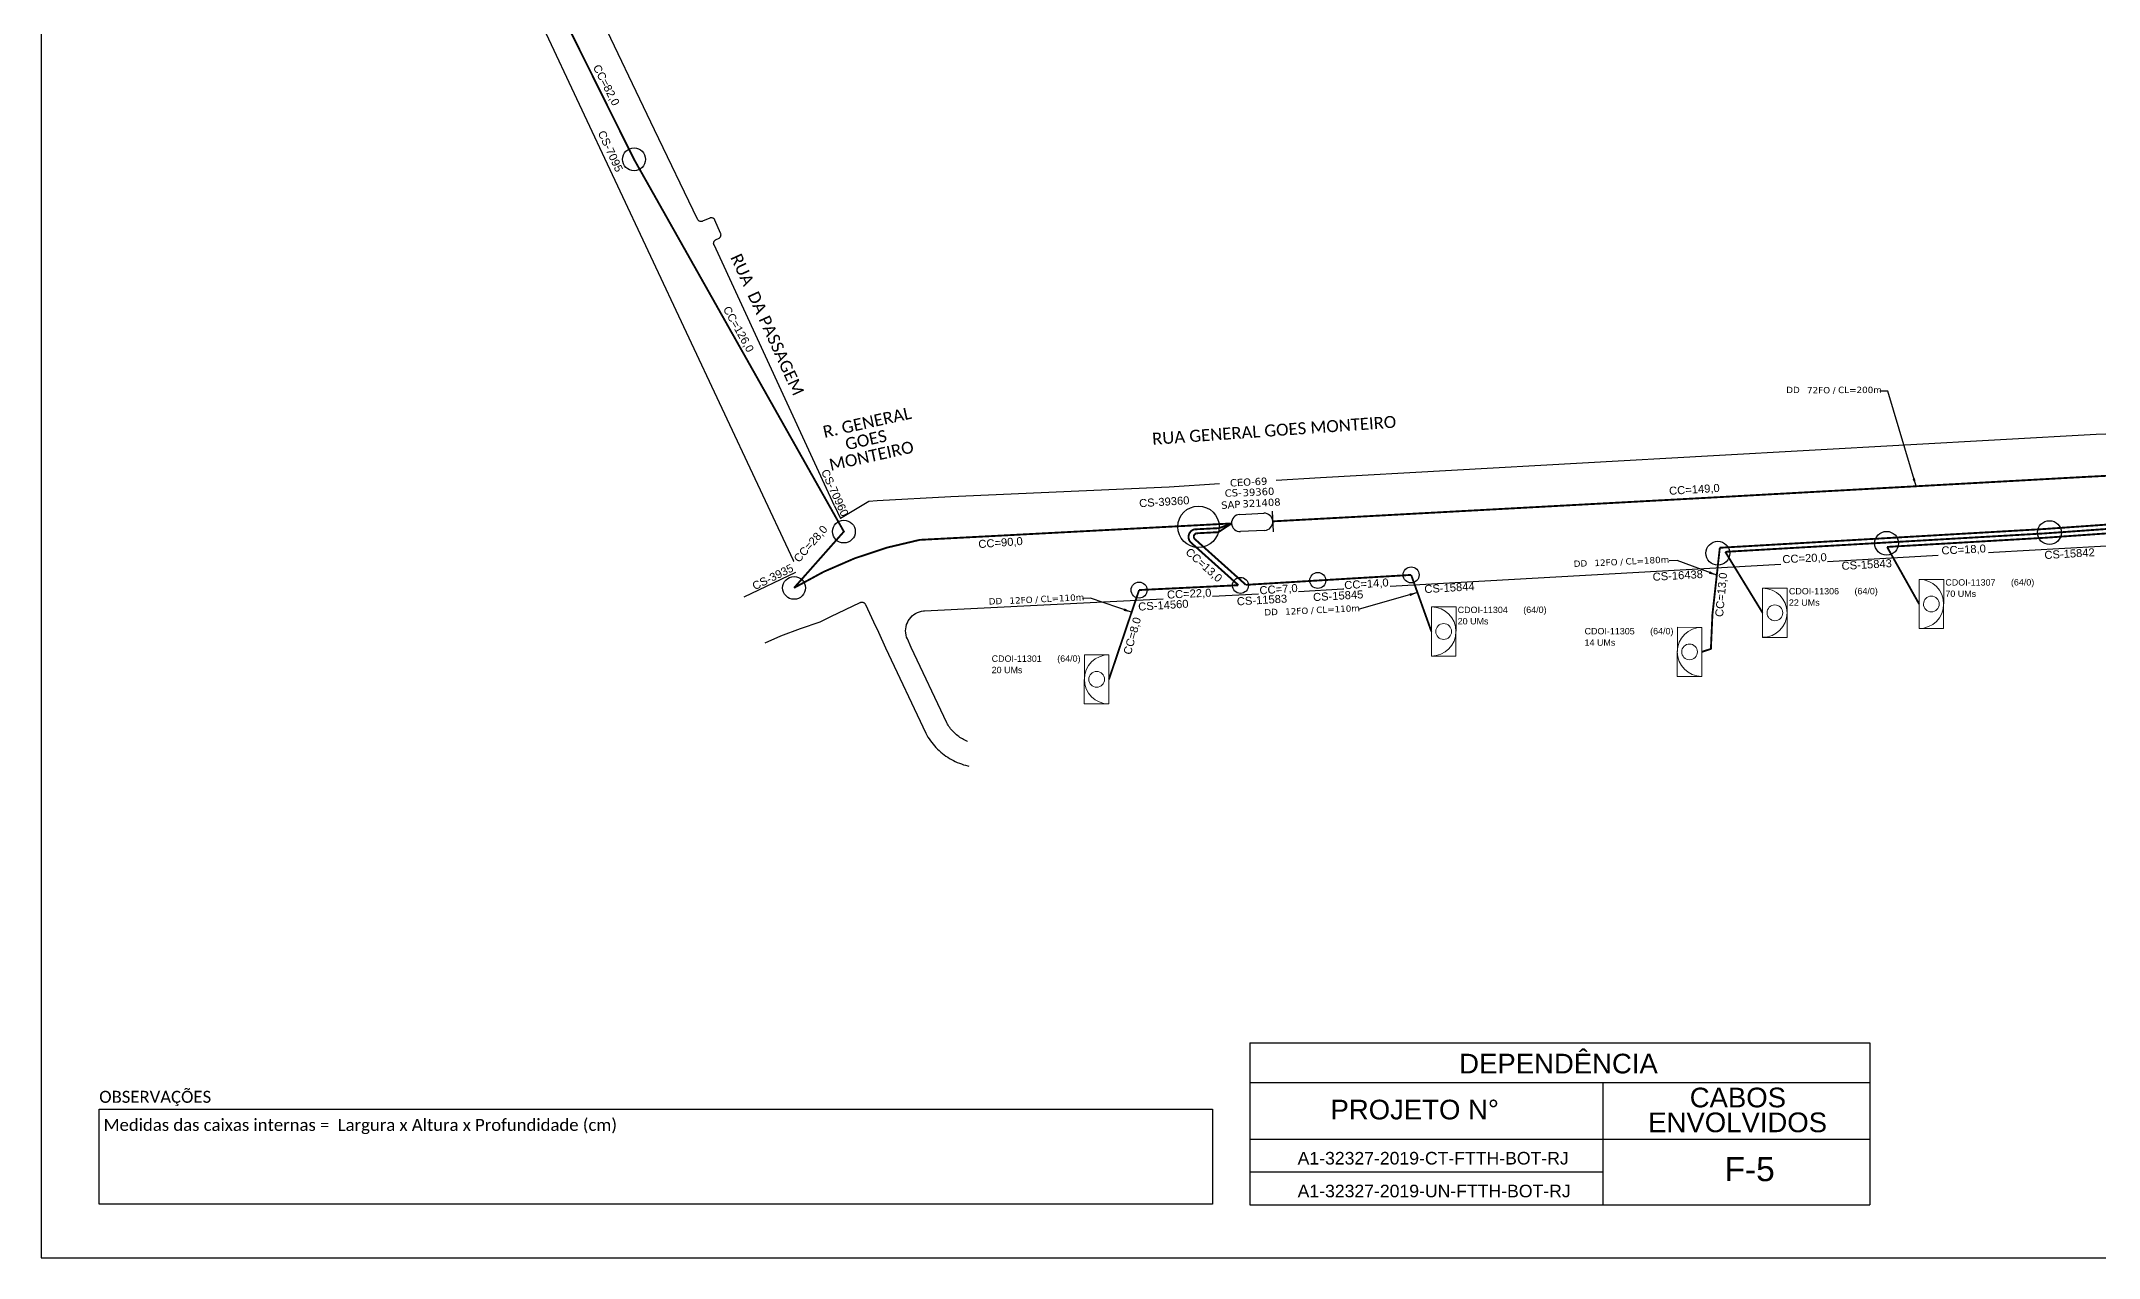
# Model space of a CAD drawing. Extents: x 1774 to 4535, y 448 to 1042.
# Drawn here: x 1774 to 2288, y 448 to 752 of the extents above; entities that cross this region are included whole.
import ezdxf
from ezdxf.enums import TextEntityAlignment as Align

# ---------------------------------------------------------------- set-up
doc = ezdxf.new("R2010")
doc.units = 0
doc.layers.add("20.0-LEGENDA DOS CDO'S", color=1, linetype='Continuous', lineweight=0)
doc.layers.add('20.1-CDO_INTERIOR', color=1, linetype='Continuous', lineweight=0)
for name, color, linetype in [('20.4-CEOS', 1, 'Continuous'), ('CAP a instalar', 1, 'Continuous'), ('label_cabos', 7, 'Continuous'), ('Legenda', 7, 'Continuous'), ('ml', 1, 'Continuous'), ('Notas', 7, 'Continuous'), ('surveys legendas', 7, 'Continuous')]:
    doc.layers.add(name, color=color, linetype=linetype)
doc.layers.add('EXTRA', color=50, linetype='Continuous', plot=False)
doc.styles.add('ARIAL', font='')
doc.styles.add('Legend', font='calibri.ttf')
doc.styles.add('NORMOGRAFO', font='')
doc.styles.add('siredit', font='verdana.ttf')
doc.styles.add('WMF-Calibri0', font='calibri.ttf')
doc.styles.get('ARIAL').set_extended_font_data('Arial')
doc.styles.get('NORMOGRAFO').set_extended_font_data('Arial')
doc.dimstyles.new('CC', dxfattribs={"dimtxt": 1, "dimasz": 2, "dimexe": 0.18, "dimexo": 0.0625, "dimgap": 0.09, "dimtad": 0, "dimdec": 0, "dimrnd": 1, "dimzin": 0, "dimdsep": 46, "dimtxsty": 'siredit', "dimblk": 'NONE', "dimcen": 0, "dimse1": 1, "dimse2": 1, "dimsd1": 1, "dimsd2": 1, "dimclrt": 7, "dimadec": 0, "dimazin": 0, "dimtfac": 1, "dimtdec": 0, "dimtofl": 0, "dimtmove": 0, "dimatfit": 3, "dimfxl": 1, "dimtolj": 1, "dimtzin": 0, "dimarcsym": 0})

# ---------------------------------------------------------------- blocks, each defined once
blk = doc.blocks.new('CDOE_CT_POSTE')
at = {"layer": "20.0-LEGENDA DOS CDO'S", "color": 0, "style": 'ARIAL'}
for tag, p in [('CDO_N', (0.12, 5.25)), ('CORDOALHA', (0.12, 4.02)), ('SAP', (0.12, 2.96)), ('1:XX', (0.14, 1.23)), ('UMS', (0.14, 0.22))]:
    blk.add_attdef(tag, p, '', height=0.68, rotation=0.118, dxfattribs=at)
blk.add_attdef('FIBRAS_UTILIZADAS', text='', height=0.68, rotation=0.118, dxfattribs=at).set_placement((7.83, 5.26), align=Align.CENTER)
blk = doc.blocks.new('CDOI_PADRÃO')
at = {"layer": '20.1-CDO_INTERIOR', "color": 0, "lineweight": 18}
for p, q in [((3.07, 6.14), (-3.07, 6.14)), ((-3.07, 6.14), (-3.07, -6.14)), ((3.07, -6.14), (3.07, 6.14)), ((-3.07, -6.14), (3.07, -6.14))]:
    blk.add_line(p, q, dxfattribs=at)
for centre, major_axis, start_param, end_param in [((-3.07, 0), (4.34, 4.34), 3.926991, 7.068583), ((0, 0), (1.39, 1.39), 5.497787, 11.780972)]:
    blk.add_ellipse(centre, major_axis=major_axis, ratio=1, start_param=start_param, end_param=end_param, dxfattribs=at)
blk = doc.blocks.new('LEGENDA DOS CABOS')
at = {"layer": 'EXTRA', "color": 0, "style": 'siredit'}
for tag, p in [('ID', (4.6, 0.97)), ('XX', (9.03, 0.97))]:
    blk.add_attdef(tag, text='', height=0.48, rotation=359.69, dxfattribs=at).set_placement(p, align=Align.MIDDLE_CENTER)
at = {"layer": 'Legenda', "color": 0, "style": 'siredit'}
for tag, p in [('TIPO_CABO', (1.31, 0)), ('CABO', (4.69, -0.05)), ('/', (6.81, -0.05)), ('METROS', (10.03, -0.05))]:
    blk.add_attdef(tag, text='', height=0.8, rotation=359.69, dxfattribs=at).set_placement(p, align=Align.MIDDLE_CENTER)
blk = doc.blocks.new('_None')

msp = doc.modelspace()

# ---------------------------------------------------------------- linework, layer by layer
msp.add_lwpolyline([(1773.69, 448.18), (2612.26, 448.18), (2612.26, 1042.18), (1773.69, 1042.18), (1773.69, 448.18)])
at = {"color": 4, "linetype": 'Continuous'}
for points in [[(1888.77, 769.11), (1889.51, 769.43), (1889.81, 769.54), (1890.11, 769.62), (1890.43, 769.66), (1890.74, 769.67), (1891.05, 769.65), (1891.36, 769.6), (1891.66, 769.51), (1891.96, 769.39), (1892.23, 769.25), (1892.49, 769.07), (1892.73, 768.87), (1892.95, 768.65), (1893.15, 768.4), (1893.31, 768.13), (1893.41, 767.95), (1899.21, 755.56), (1961.62, 622.61), (1961.73, 622.35), (1961.77, 622.22)], [(1927, 730.18), (1912.38, 760.66)], [(1971.99, 636.15), (1941.85, 701.38), (1941.82, 701.44), (1941.79, 701.54), (1941.77, 701.64), (1941.76, 701.75), (1941.76, 701.85), (1941.77, 701.96), (1941.79, 702.06), (1941.83, 702.16), (1941.87, 702.25), (1941.92, 702.34), (1941.98, 702.43), (1942.05, 702.51), (1942.13, 702.57), (1942.22, 702.64), (1942.31, 702.69), (1942.4, 702.73), (1942.95, 702.98), (1943, 703), (1943.1, 703.04), (1943.18, 703.1), (1943.27, 703.17), (1943.34, 703.24), (1943.41, 703.32), (1943.46, 703.41), (1943.51, 703.5), (1943.55, 703.6), (1943.58, 703.7), (1943.59, 703.8), (1943.6, 703.91), (1943.59, 704.01), (1943.58, 704.12), (1943.55, 704.22), (1943.51, 704.32), (1942.07, 707.58), (1942.05, 707.63), (1942, 707.72), (1941.94, 707.8), (1941.87, 707.88), (1941.79, 707.95), (1941.71, 708.01), (1941.62, 708.07), (1941.52, 708.11), (1941.42, 708.14), (1941.32, 708.17), (1941.21, 708.18), (1941.11, 708.18), (1941.01, 708.17), (1940.9, 708.14), (1940.8, 708.11), (1939, 707.3), (1938.98, 707.29), (1938.88, 707.26), (1938.78, 707.24), (1938.67, 707.23), (1938.57, 707.23), (1938.46, 707.25), (1938.36, 707.27), (1938.26, 707.31), (1938.17, 707.35), (1938.08, 707.41), (1938, 707.47), (1937.92, 707.54), (1937.85, 707.62), (1937.79, 707.71), (1937.74, 707.8), (1927, 730.18)], [(2307.34, 649.41), (2307.36, 649.34), (2304.03, 651.03), (2300.53, 652.36), (2296.92, 653.31), (2293.23, 653.89), (2289.5, 654.07), (2287.24, 653.99), (2191.6, 648.65)], [(2191.6, 648.65), (2093.44, 643.17)], [(2093.44, 643.17), (2082.32, 642.5)], [(2068.21, 641.63), (2055.6, 640.86), (2001, 638.44), (1982.61, 637.38)], [(1971.99, 636.15), (1973.47, 632.99)], [(1982.61, 637.38), (1980.57, 637.26), (1973.47, 632.99)], [(2261.6, 624.57), (2315.06, 627.6)], [(2220.16, 622.23), (2247.8, 623.79)], [(2260.39, 624.5), (2261.6, 624.57)], [(1962.19, 619.47), (1949.3, 613.29)], [(2110.83, 616.06), (2208.5, 621.57)], [(1954.64, 601.9), (1958.56, 603.7), (1963.44, 605.48), (1968.38, 607.17), (1971.05, 608.48), (1978.36, 611.99), (1978.46, 612.03), (1978.56, 612.06), (1978.66, 612.08), (1978.76, 612.09), (1978.87, 612.09), (1978.97, 612.08), (1979.08, 612.05), (1979.17, 612.02), (1979.27, 611.97), (1979.36, 611.92), (1979.44, 611.85), (1979.52, 611.78), (1979.59, 611.7), (1979.65, 611.62), (1979.7, 611.52), (1981.74, 607.17), (1982.95, 604.6), (1984.75, 600.65), (1994.79, 579.3), (1995.05, 578.82), (1995.33, 578.35), (1995.63, 577.89), (1995.94, 577.44), (1996.26, 577), (1996.6, 576.57), (1996.95, 576.16), (1997.32, 575.75), (1997.7, 575.36), (1998.1, 574.98), (1998.51, 574.62), (1998.93, 574.27), (1999.36, 573.93), (1999.8, 573.61), (2000.25, 573.31), (2000.72, 573.02), (2001.19, 572.74), (2001.67, 572.49), (2002.16, 572.25), (2002.66, 572.02), (2003.17, 571.82), (2003.68, 571.63), (2004.2, 571.45), (2004.72, 571.3), (2005.25, 571.17), (2005.52, 571.11)], [(1991.15, 600.72), (1990.18, 602.88), (1989.99, 603.36), (1989.85, 603.87), (1989.77, 604.39), (1989.74, 604.91), (1989.77, 605.43), (1989.85, 605.95), (1989.99, 606.46), (1990.17, 606.94), (1990.41, 607.41), (1990.69, 607.85), (1991.02, 608.26), (1991.39, 608.63), (1991.8, 608.96), (1992.24, 609.24), (1992.7, 609.48), (1993.19, 609.67), (1993.7, 609.81), (1994.21, 609.89), (1994.49, 609.91), (2054.14, 612.95)], [(2066.46, 613.57), (2077.92, 614.15)], [(2087.9, 614.71), (2098.98, 615.39)], [(2098.98, 615.39), (2099.25, 615.41)], [(2005.24, 577.28), (2005.2, 577.29), (2004.87, 577.43), (2004.55, 577.58), (2004.24, 577.74), (2003.93, 577.91), (2003.62, 578.09), (2003.32, 578.28), (2003.03, 578.48), (2002.75, 578.69), (2002.47, 578.92), (2002.2, 579.15), (2001.94, 579.39), (2001.69, 579.64), (2001.45, 579.89), (2001.21, 580.16), (2000.99, 580.44), (2000.77, 580.72), (2000.57, 581.01), (2000.37, 581.3), (2000.19, 581.61), (2000.02, 581.92), (1991.15, 600.72)]]:
    msp.add_lwpolyline(points, dxfattribs=at)
at = {"color": 1}
msp.add_lwpolyline([(2075.78, 501.9), (2075.78, 461.47)], dxfattribs=at)
at = {"color": 0}
msp.add_lwpolyline([(1788.22, 485.31), (2066.47, 485.31), (2066.47, 461.6), (1788.22, 461.6)], close=True, dxfattribs=at)
at = {"layer": '20.4-CEOS', "color": 7}
for p, q in [((2073.23, 634.01), (2079.24, 634.32)), ((2079.46, 630.03), (2073.45, 629.73))]:
    msp.add_line(p, q, dxfattribs=at)
msp.add_lwpolyline([(2081.36, 634.86), (2081.63, 629.7)], dxfattribs=at)
for centre, start, end in [((2073.34, 631.87), 92.9042, 272.9042), ((2079.35, 632.17), 272.9042, 92.9042)]:
    msp.add_arc(centre, 2.15, start, end, dxfattribs=at)
at = {"layer": 'CAP a instalar', "color": 7, "ltscale": 7, "const_width": 0.467}
for points in [[(1961.86, 615.65), (1961.86, 615.65), (1974.31, 629.72), (1921.87, 722.77), (1903.54, 759.66)], [(2284.93, 643.41), (2192.99, 638.33)], [(2192.99, 638.33), (2081.49, 632.28)], [(2071.2, 631.76), (2071.2, 631.76), (1993.25, 627.65)]]:
    msp.add_lwpolyline(points, dxfattribs=at)
for points in [[(2321.78, 648.67, -0.06794), (2284.93, 643.41, -0.027199)], [(1993.25, 627.65, 0.088609), (1961.86, 615.65, 0.681189)]]:
    msp.add_lwpolyline(points, format="xyb", dxfattribs=at)
at = {"layer": 'CAP a instalar', "color": 8, "ltscale": 7, "const_width": 0.467}
for points in [[(2193.22, 625.68), (2274.22, 630.36), (2290.39, 631.5), (2308.15, 632.45)], [(2068.07, 630.59), (2061.86, 630.27)], [(2062.13, 627.75), (2074.77, 616.41)], [(2067.9, 629.58), (2062.36, 629.29)], [(2071.2, 631.75), (2067.9, 629.58)], [(2071.2, 631.75), (2068.07, 630.59)], [(2194.58, 624.66), (2274.29, 629.26), (2290.45, 630.41), (2308.67, 631.38)], [(2235.02, 625.89), (2274.36, 628.17), (2290.52, 629.31), (2309.2, 630.3)], [(2060.95, 627.06), (2072.92, 616.32)], [(2193.22, 625.68), (2191.37, 608.97), (2190.99, 600.39), (2188.73, 599.65)], [(2194.58, 624.66), (2203.91, 609.42)], [(2235.02, 625.89), (2243.02, 611.63)], [(2116.08, 618.89), (2094.5, 617.6), (2074.77, 616.41)], [(2116.08, 618.89), (2121.14, 604.75)], [(2048.09, 615.11), (2040.55, 592.78)], [(2072.92, 616.32), (2048.09, 615.11)]]:
    msp.add_lwpolyline(points, dxfattribs=at)
for points in [[(2061.86, 630.27, 0.552591), (2060.95, 627.06, -2.536327)], [(2062.36, 629.29, 0.605727), (2062.13, 627.75, -2.536327)]]:
    msp.add_lwpolyline(points, format="xyb", dxfattribs=at)
at = {"layer": 'ml', "color": 5}
for centre, radius in [((1921.87, 722.77), 2.85), ((1974.31, 629.72), 2.85), ((2062.92, 630.93), 5.17), ((2234.91, 626.79), 2.98), ((2275.59, 629.46), 2.98), ((2192.72, 624.31), 2.98), ((1961.86, 615.65), 2.85), ((2048.09, 615.11), 2), ((2073.41, 616.28), 2), ((2092.75, 617.5), 2), ((2116.08, 618.89), 2)]:
    msp.add_circle(centre, radius, dxfattribs=at)
at = {"layer": 'Notas', "color": 1}
for p, q in [((2075.78, 501.9), (2230.72, 501.9)), ((2230.72, 501.9), (2230.72, 461.47)), ((2075.78, 491.99), (2230.72, 491.99)), ((2163.98, 491.99), (2163.98, 461.47)), ((2075.78, 477.81), (2163.98, 477.81)), ((2163.98, 477.81), (2230.72, 477.81)), ((2075.78, 469.67), (2163.98, 469.67)), ((2075.78, 461.47), (2230.72, 461.47))]:
    msp.add_line(p, q, dxfattribs=at)

# ---------------------------------------------------------------- block references
at = {"layer": 'CAP a instalar', "color": 8, "ltscale": 7}
for p, rotation in [((2246.09, 611.62), 359.8650062708518), ((2206.98, 609.42), 359.8650062708518), ((2124.21, 604.75), 359.8650062708518), ((2185.66, 599.65), 179.8650062708519), ((2037.48, 592.79), 179.8650062708519)]:
    msp.add_blockref('CDOI_PADRÃO', p, dxfattribs=dict(at, rotation=rotation))
ref = msp.add_blockref('CDOE_CT_POSTE', (2249.07, 604.12), dxfattribs=dict(at, xscale=2.348476415880248, yscale=2.348476415880248, zscale=2.348476415880248, rotation=357.6088932418632))
ref.add_attrib('CDO_N', 'CDOI-11307', (2249.59, 616.23), dxfattribs={"layer": "20.0-LEGENDA DOS CDO'S", "color": 0, "height": 1.597, "rotation": 359.9431, "style": 'ARIAL'})
ref.add_attrib('CORDOALHA', '70 UMs', (2249.59, 613.39), dxfattribs={"layer": "20.0-LEGENDA DOS CDO'S", "color": 0, "height": 1.597, "rotation": 359.9431, "style": 'ARIAL'})
ref.add_attrib('FIBRAS_UTILIZADAS', '(64/0)', dxfattribs={"layer": "20.0-LEGENDA DOS CDO'S", "color": 0, "height": 1.597, "rotation": 359.9431, "style": 'ARIAL'}).set_placement((2268.89, 616.25), align=Align.CENTER)
ref = msp.add_blockref('CDOE_CT_POSTE', (2209.96, 601.91), dxfattribs=dict(at, xscale=2.348476415880248, yscale=2.348476415880248, zscale=2.348476415880248, rotation=357.6088932418632))
ref.add_attrib('CDO_N', 'CDOI-11306', (2210.49, 614.03), dxfattribs={"layer": "20.0-LEGENDA DOS CDO'S", "color": 0, "height": 1.597, "rotation": 359.9431, "style": 'ARIAL'})
ref.add_attrib('CORDOALHA', '22 UMs', (2210.48, 611.19), dxfattribs={"layer": "20.0-LEGENDA DOS CDO'S", "color": 0, "height": 1.597, "rotation": 359.9431, "style": 'ARIAL'})
ref.add_attrib('FIBRAS_UTILIZADAS', '(64/0)', dxfattribs={"layer": "20.0-LEGENDA DOS CDO'S", "color": 0, "height": 1.597, "rotation": 359.9431, "style": 'ARIAL'}).set_placement((2229.79, 614.05), align=Align.CENTER)
ref = msp.add_blockref('CDOE_CT_POSTE', (2127.19, 597.24), dxfattribs=dict(at, xscale=2.348476415880248, yscale=2.348476415880248, zscale=2.348476415880248, rotation=357.6088932418632))
ref.add_attrib('CDO_N', 'CDOI-11304', (2127.71, 609.36), dxfattribs={"layer": "20.0-LEGENDA DOS CDO'S", "color": 0, "height": 1.597, "rotation": 359.9431, "style": 'ARIAL'})
ref.add_attrib('CORDOALHA', '20 UMs', (2127.71, 606.52), dxfattribs={"layer": "20.0-LEGENDA DOS CDO'S", "color": 0, "height": 1.597, "rotation": 359.9431, "style": 'ARIAL'})
ref.add_attrib('FIBRAS_UTILIZADAS', '(64/0)', dxfattribs={"layer": "20.0-LEGENDA DOS CDO'S", "color": 0, "height": 1.597, "rotation": 359.9431, "style": 'ARIAL'}).set_placement((2147.01, 609.38), align=Align.CENTER)
ref = msp.add_blockref('CDOE_CT_POSTE', (2158.9, 591.92), dxfattribs=dict(at, xscale=2.348476415880248, yscale=2.348476415880248, zscale=2.348476415880248, rotation=357.6088932418632))
ref.add_attrib('CDO_N', 'CDOI-11305', (2159.42, 604.03), dxfattribs={"layer": "20.0-LEGENDA DOS CDO'S", "color": 0, "height": 1.597, "rotation": 359.9431, "style": 'ARIAL'})
ref.add_attrib('CORDOALHA', '14 UMs', (2159.42, 601.19), dxfattribs={"layer": "20.0-LEGENDA DOS CDO'S", "color": 0, "height": 1.597, "rotation": 359.9431, "style": 'ARIAL'})
ref.add_attrib('FIBRAS_UTILIZADAS', '(64/0)', dxfattribs={"layer": "20.0-LEGENDA DOS CDO'S", "color": 0, "height": 1.597, "rotation": 359.9431, "style": 'ARIAL'}).set_placement((2178.72, 604.05), align=Align.CENTER)
ref = msp.add_blockref('CDOE_CT_POSTE', (2010.72, 585.05), dxfattribs=dict(at, xscale=2.348476415880248, yscale=2.348476415880248, zscale=2.348476415880248, rotation=357.6088932418632))
ref.add_attrib('CDO_N', 'CDOI-11301', (2011.24, 597.17), dxfattribs={"layer": "20.0-LEGENDA DOS CDO'S", "color": 0, "height": 1.597, "rotation": 359.9431, "style": 'ARIAL'})
ref.add_attrib('CORDOALHA', '20 UMs', (2011.24, 594.33), dxfattribs={"layer": "20.0-LEGENDA DOS CDO'S", "color": 0, "height": 1.597, "rotation": 359.9431, "style": 'ARIAL'})
ref.add_attrib('FIBRAS_UTILIZADAS', '(64/0)', dxfattribs={"layer": "20.0-LEGENDA DOS CDO'S", "color": 0, "height": 1.597, "rotation": 359.9431, "style": 'ARIAL'}).set_placement((2030.54, 597.19), align=Align.CENTER)
at = {"layer": 'label_cabos'}
ref = msp.add_blockref('LEGENDA DOS CABOS', (2208.18, 665.13), dxfattribs=dict(at, xscale=2.000000000000556, yscale=2.000000000000556, zscale=2.000000000000556, rotation=0.3299706184608922))
ref.add_attrib('CABO', ' 72FO', dxfattribs={"layer": 'Legenda', "color": 0, "height": 1.6, "rotation": 0.02, "style": 'siredit'}).set_placement((2217.55, 665.08), align=Align.MIDDLE_CENTER)
ref.add_attrib('METROS', 'CL=200m', dxfattribs={"layer": 'Legenda', "color": 0, "height": 1.6, "rotation": 0.02, "style": 'siredit'}).set_placement((2228.25, 665.14), align=Align.MIDDLE_CENTER)
ref.add_attrib('/', '/', dxfattribs={"layer": 'Legenda', "color": 0, "height": 1.6, "rotation": 0.02, "style": 'siredit'}).set_placement((2221.8, 665.1), align=Align.MIDDLE_CENTER)
ref.add_attrib('TIPO_CABO', '  DD', dxfattribs={"layer": 'Legenda', "color": 0, "height": 1.6, "rotation": 0.02, "style": 'siredit'}).set_placement((2210.81, 665.13), align=Align.MIDDLE_CENTER)
ref = msp.add_blockref('LEGENDA DOS CABOS', (2155.06, 621.6), dxfattribs=dict(at, xscale=2.000000000000556, yscale=2.000000000000556, zscale=2.000000000000556, rotation=2.910116008283318))
ref.add_attrib('CABO', ' 12FO', dxfattribs={"layer": 'Legenda', "color": 0, "height": 1.6, "rotation": 2.6001, "style": 'siredit'}).set_placement((2164.43, 621.97), align=Align.MIDDLE_CENTER)
ref.add_attrib('METROS', 'CL=180m', dxfattribs={"layer": 'Legenda', "color": 0, "height": 1.6, "rotation": 2.6001, "style": 'siredit'}).set_placement((2175.11, 622.51), align=Align.MIDDLE_CENTER)
ref.add_attrib('/', '/', dxfattribs={"layer": 'Legenda', "color": 0, "height": 1.6, "rotation": 2.6001, "style": 'siredit'}).set_placement((2168.67, 622.18), align=Align.MIDDLE_CENTER)
ref.add_attrib('TIPO_CABO', '  DD', dxfattribs={"layer": 'Legenda', "color": 0, "height": 1.6, "rotation": 2.6001, "style": 'siredit'}).set_placement((2157.69, 621.72), align=Align.MIDDLE_CENTER)
ref = msp.add_blockref('LEGENDA DOS CABOS', (2008.87, 612.18), dxfattribs=dict(at, xscale=2.000000000000556, yscale=2.000000000000556, zscale=2.000000000000556, rotation=2.910116008283318))
ref.add_attrib('CABO', ' 12FO', dxfattribs={"layer": 'Legenda', "color": 0, "height": 1.6, "rotation": 2.6001, "style": 'siredit'}).set_placement((2018.24, 612.55), align=Align.MIDDLE_CENTER)
ref.add_attrib('METROS', 'CL=110m', dxfattribs={"layer": 'Legenda', "color": 0, "height": 1.6, "rotation": 2.6001, "style": 'siredit'}).set_placement((2028.92, 613.09), align=Align.MIDDLE_CENTER)
ref.add_attrib('/', '/', dxfattribs={"layer": 'Legenda', "color": 0, "height": 1.6, "rotation": 2.6001, "style": 'siredit'}).set_placement((2022.48, 612.76), align=Align.MIDDLE_CENTER)
ref.add_attrib('TIPO_CABO', '  DD', dxfattribs={"layer": 'Legenda', "color": 0, "height": 1.6, "rotation": 2.6001, "style": 'siredit'}).set_placement((2011.5, 612.3), align=Align.MIDDLE_CENTER)
ref = msp.add_blockref('LEGENDA DOS CABOS', (2077.77, 609.45), dxfattribs=dict(at, xscale=2.000000000000556, yscale=2.000000000000556, zscale=2.000000000000556, rotation=2.910116008283318))
ref.add_attrib('CABO', ' 12FO', dxfattribs={"layer": 'Legenda', "color": 0, "height": 1.6, "rotation": 2.6001, "style": 'siredit'}).set_placement((2087.13, 609.82), align=Align.MIDDLE_CENTER)
ref.add_attrib('METROS', 'CL=110m', dxfattribs={"layer": 'Legenda', "color": 0, "height": 1.6, "rotation": 2.6001, "style": 'siredit'}).set_placement((2097.81, 610.36), align=Align.MIDDLE_CENTER)
ref.add_attrib('/', '/', dxfattribs={"layer": 'Legenda', "color": 0, "height": 1.6, "rotation": 2.6001, "style": 'siredit'}).set_placement((2091.37, 610.04), align=Align.MIDDLE_CENTER)
ref.add_attrib('TIPO_CABO', '  DD', dxfattribs={"layer": 'Legenda', "color": 0, "height": 1.6, "rotation": 2.6001, "style": 'siredit'}).set_placement((2080.39, 609.57), align=Align.MIDDLE_CENTER)

# ---------------------------------------------------------------- texts
at = {"color": 5, "style": 'Legend'}
for s, rotation, p in [('RUA  DA PASSAGEM', 294.4973, (1945.87, 698.3)), ('R. GENERAL ', 12.5021, (1969.46, 653.12)), ('RUA GENERAL GOES MONTEIRO', 4.0581, (2051.46, 651.4)), ('GOES ', 12.5021, (1975.03, 650.05)), ('MONTEIRO', 12.5021, (1971.02, 644.88))]:
    msp.add_text(s, height=3, rotation=rotation, dxfattribs=at).set_placement(p)
at = {"style": 'WMF-Calibri0'}
msp.add_text('OBSERVAÇÕES', height=3, dxfattribs=at).set_placement((1788.2, 486.93))
at = {"color": 1, "style": 'NORMOGRAFO'}
for s, height, p in [('A1-32327-2019-CT-FTTH-BOT-RJ', 3.1509, (2087.71, 471.51)), ('F-5', 6, (2194.38, 467.35)), ('A1-32327-2019-UN-FTTH-BOT-RJ', 3.1509, (2087.71, 463.31))]:
    msp.add_text(s, height=height, dxfattribs=at).set_placement(p)
at = {"insert": (1789.29, 482.91), "char_height": 3, "width": 277.1819, "attachment_point": 1, "style": 'WMF-Calibri0'}
msp.add_mtext('Medidas das caixas internas =  Largura x Altura x Profundidade (cm)', dxfattribs=at)
at = {"layer": '20.4-CEOS', "color": 7, "style": 'siredit'}
for tag, text, p in [('CEO-69', 'CEOSXXX', (2075.41, 643.03)), ('CS-', 'CS-XXXX', (2071.55, 640.32)), ('39360', 'CS-XXXX', (2077.87, 640.55))]:
    msp.add_attdef(tag, text=text, height=1.817, rotation=3.0779, dxfattribs=at).set_placement(p, align=Align.TOP_CENTER)
for tag, p in [('321408', (2078.68, 636.9)), ('SAP', (2070.99, 636.43))]:
    msp.add_attdef(tag, text='', height=1.82, rotation=3.0779, dxfattribs=at).set_placement(p, align=Align.MIDDLE_CENTER)
at = {"layer": 'Notas', "color": 1, "style": 'NORMOGRAFO'}
for s, p in [('DEPENDÊNCIA ', (2128.08, 494.28)), ('CABOS', (2185.7, 485.8)), ('PROJETO N°', (2095.93, 482.78)), ('ENVOLVIDOS', (2175.33, 479.59))]:
    msp.add_text(s, height=4.92, dxfattribs=at).set_placement(p)
at = {"layer": 'surveys legendas', "color": 0, "style": 'ARIAL'}
for s, rotation, p in [('CC=82,0', 297.1556, (1911.53, 745.83)), ('CC=126,0', 299.2702, (1944.03, 685.36)), ('CC=149,0', 3.48, (2180.6, 638.9)), ('CC=28,0', 48.841, (1963.08, 621.84)), ('CC=90,0', 4.1965, (2007.99, 625.58)), ('CC=13,0', 318.0215, (2059.52, 624.34)), ('CC=20,0', 2.8431, (2208.9, 621.8)), ('CC=18,0', 2.8431, (2248.66, 623.98)), ('CC=14,0', 3.8048, (2099.43, 615.31)), ('CC=13,0', 84.6984, (2194.02, 608.31)), ('CC=22,0', 2.683, (2055.1, 612.96)), ('CC=7,0', 3.8048, (2078.24, 614.02)), ('CC=8,0', 74.2302, (2046.02, 598.79))]:
    msp.add_text(s, height=2, rotation=rotation, dxfattribs=at).set_placement(p)
at = {"layer": 'surveys legendas', "color": 5, "style": 'ARIAL'}
for s, rotation, p in [('CS-7095', 294.7332, (1912.76, 729.4)), ('CS-70960', 294.3929, (1968.57, 644.74)), ('CS-39360', 3.5936, (2048.16, 635.8)), ('CS-15843', 3.3147, (2223.71, 620.13)), ('CS-15842', 3.3147, (2274.4, 622.85)), ('CS-3935', 26.3093, (1952.04, 615.05)), ('CS-16438', 3.3147, (2176.49, 617.41)), ('CS-14560', 3.5244, (2047.93, 609.95)), ('CS-11583', 3.3255, (2072.57, 611.27)), ('CS-15845', 3.3255, (2091.62, 612.33)), ('CS-15844', 3.3255, (2119.44, 614.34))]:
    msp.add_text(s, height=2, rotation=rotation, dxfattribs=at).set_placement(p)

# ---------------------------------------------------------------- leaders
at = {"layer": 'label_cabos', "annotation_type": 0, "has_hookline": 1, "hookline_direction": 1}
msp.add_leader([(2242.25, 641.05), (2235.22, 664.79), (2233.22, 664.79)], dimstyle='CC', override={"dimgap": 0.09, "dimtad": 0}, dxfattribs=at)
at = {"layer": 'label_cabos', "annotation_type": 0, "has_hookline": 1, "hookline_direction": 1, "horizontal_direction": (0.998986, 0.045017, 0)}
for points in [[(2192.46, 618.82), (2182.58, 622.47), (2180.58, 622.38)], [(2046.22, 609.57), (2035.91, 613.05), (2033.91, 612.96)], [(2117.66, 614.47), (2102.8, 610.24)]]:
    msp.add_leader(points, dimstyle='CC', override={"dimgap": 0.09, "dimtad": 0}, dxfattribs=at)

doc.saveas('drawing.dxf')
